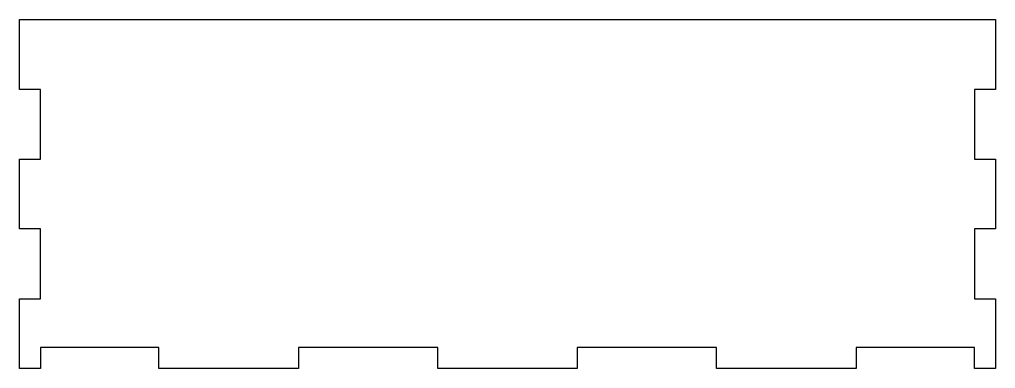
# Model space of a CAD drawing. Header units: millimetres. Extents: x 41 to 181, y 15 to 65.
import ezdxf

# ---------------------------------------------------------------- set-up
doc = ezdxf.new("R2010")
doc.units = ezdxf.units.MM
doc.layers.get('0').update_dxf_attribs({"linetype": 'CONTINUOUS'})

msp = doc.modelspace()

# ---------------------------------------------------------------- linework, layer by layer
msp.add_lwpolyline([(161.27, 15.42), (141.27, 15.42), (141.27, 18.42), (121.27, 18.42), (121.27, 15.42), (101.27, 15.42), (101.27, 18.42), (81.27, 18.42), (81.27, 15.42), (61.27, 15.42), (61.27, 18.42), (44.27, 18.42), (44.27, 15.42), (41.27, 15.42), (41.27, 25.42), (44.27, 25.42), (44.27, 35.42), (41.27, 35.42), (41.27, 45.42), (44.27, 45.42), (44.27, 55.42), (41.27, 55.42), (41.27, 65.42), (181.27, 65.42), (181.27, 55.42), (178.27, 55.42), (178.27, 45.42), (181.27, 45.42), (181.27, 35.42), (178.27, 35.42), (178.27, 25.42), (181.27, 25.42), (181.27, 15.42), (178.27, 15.42), (178.27, 18.42), (161.27, 18.42)], close=True)

doc.saveas('drawing.dxf')
